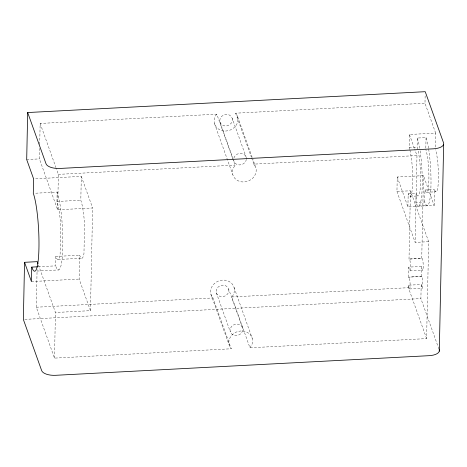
<?xml version="1.0" encoding="UTF-8"?>
<svg xmlns="http://www.w3.org/2000/svg" width="467" height="467" viewBox="0 0 467 467"><rect width="100%" height="100%" fill="white"/><g stroke="black" fill="none" stroke-linecap="round" stroke-linejoin="round"><path stroke-width="0.35" stroke-dasharray="2.33 1.75" d="M397.242 177.016L407.913 206.811L434.147 205.439L423.481 175.639L397.242 177.016L396.938 191.482L410.452 190.775L428.653 241.69L426.61 338.616L249.944 347.792L231.778 296.965L232.718 295.827A12.078 10.7 -19.7 0 0 222.73 280.095A12.078 10.7 -19.7 0 0 212.059 296.913L212.958 297.952L231.247 348.773L54.487 358.119L36.292 307.216L37.086 269.605M38.446 264.964L55.45 312.499L90.458 310.666L92.624 207.967L57.634 209.8L39.409 158.891L39.637 148.045M39.713 144.426L40.15 123.446L216.793 114.181L235.082 165.131L232.899 168.943L232.385 171.745A12.078 10.7 -19.7 0 0 244.083 181.972L247.16 181.429A12.089 10.712 -19.7 0 0 255.881 167.717L252.968 159.568M38.259 266.768L55.602 265.857L55.801 256.453A30.594 4.542 87 0 0 60.103 254.964L60.722 225.508A30.594 4.542 87 0 0 56.956 201.487L57.155 192.083L34.751 193.256M54.487 358.119L55.45 312.499M57.634 209.8L58.381 174.366L56.192 168.254M90.458 310.666L79.151 279.068L79.653 255.204A30.594 4.542 87 0 0 83.955 253.715L84.574 224.259A30.594 4.542 87 0 0 80.809 200.232L81.316 176.38L33.612 178.879M407.913 206.811L408.187 193.793A25.761 3.829 87 0 0 412.63 184.103A25.761 3.829 87 0 0 409.933 150.141M409.781 149.545A25.761 3.829 87 0 0 409.156 147.502L409.431 134.484L435.67 133.107L435.367 147.572M426.61 338.616L408.409 287.701L408.467 285.191L421.193 284.52L421.333 285.658A6.036 0.899 87 0 0 422.851 284.911A6.036 0.899 87 0 0 421.532 276.26L408.631 277.182L421.532 276.26M408.631 277.182L408.847 267.106L421.573 266.441L421.713 267.573A6.036 0.899 87 0 0 423.23 266.826A6.036 0.899 87 0 0 421.911 258.175L409.01 259.097L421.911 258.175M409.01 259.097L410.452 190.775M428.659 149.096A35.836 5.324 87 0 1 430.621 192.918A35.836 5.324 87 0 1 424.69 201.966L415.945 202.421L416.138 193.379A25.761 3.829 87 0 0 420.563 184.115A25.761 3.829 87 0 0 418.035 150.351M417.731 149.131A25.761 3.829 87 0 0 417.107 147.087L417.3 138.039L426.044 137.578A35.836 5.324 87 0 1 428.543 148.366M428.653 241.69L415.145 242.396L416.978 155.558L414.784 149.44M438.974 349.094L420.895 298.6L421.193 284.52M421.362 276.517L421.573 266.441M421.742 258.432L423.481 175.639M435.67 133.107L424.982 103.26L425.151 95.303M424.69 201.966L424.941 190.022A22.544 3.351 87 0 0 428.887 179.608A22.544 3.351 87 0 0 425.793 149.522M425.822 148.115L426.044 137.578M434.147 205.439L434.485 189.526A22.544 3.351 87 0 0 438.42 179.632A22.544 3.351 87 0 0 435.518 149.563M249.944 347.792L252.133 343.981L252.606 341.208A12.078 10.7 -19.7 0 0 243.984 331.196L240.943 330.975A12.078 10.7 -19.7 0 0 228.789 342.445L229.215 345.177L231.247 348.773M216.793 114.181L215.859 115.314A12.078 10.7 -19.7 0 0 225.841 131.04A12.078 10.7 -19.7 0 0 236.512 114.228L235.625 113.189L424.982 103.26M26.695 159.562L39.409 158.891M409.156 147.502L417.107 147.087M58.381 174.366L235.082 165.131M251.666 158.015L253.855 164.127L416.978 155.558M56.956 201.487L80.809 200.232M424.941 190.022L434.485 189.526M426.587 192.281L436.131 191.779M408.187 193.793L416.138 193.379M410.067 196.373L418.018 195.959M418.724 205.97L427.474 205.515M55.801 256.453L79.653 255.204M58.177 259.483L82.029 258.233M37.103 271.058L58.789 269.92M31.441 281.566L79.151 279.068M409.933 270.878L422.658 270.206M36.292 307.216L212.958 297.952M231.778 296.965L408.409 287.701M409.553 288.956L422.279 288.291M24.804 319.375L420.895 298.6M253.855 164.127L255.881 167.717M210.926 294.356L229.215 345.177M409.431 134.484L414.544 148.757M237.65 116.779L252.723 158.891M235.625 113.189L251.421 157.332M232.245 118.373A6.439 5.709 -19.7 0 1 224.306 125.868A6.439 5.709 -19.7 0 1 221.662 116.341A6.439 5.709 -19.7 0 1 232.245 118.373L246.197 157.321M219.899 122.015L233.354 159.591M214.493 123.609L232.735 174.535M228.678 289.126A6.439 5.709 -19.7 0 1 220.739 296.621A6.439 5.709 -19.7 0 1 218.089 287.088A6.439 5.709 -19.7 0 1 228.678 289.126L242.601 328.021A6.439 5.709 -19.7 0 1 234.662 335.516A6.439 5.709 -19.7 0 1 232.011 325.984A6.439 5.709 -19.7 0 1 242.601 328.021M216.326 292.762L230.249 331.663M81.316 176.38L92.624 207.967M40.15 123.446L55.952 167.577M396.938 191.482L415.145 242.396M234.084 287.532L252.256 338.423M408.847 267.106L408.987 268.239A6.036 0.899 87 0 0 410.499 267.492A6.036 0.899 87 0 0 409.185 258.846M408.467 285.191L408.607 286.324A6.036 0.899 87 0 0 410.119 285.576A6.036 0.899 87 0 0 408.806 276.925M420.102 150.794A35.836 5.324 87 0 1 421.829 193.945A35.836 5.324 87 0 1 415.945 202.421M417.3 138.039A35.836 5.324 87 0 1 419.909 149.551M57.155 192.083A41.061 6.1 87 0 1 62.794 246.88A41.061 6.1 87 0 1 55.602 265.857M233.909 157.963A6.439 5.709 -19.7 0 1 240.972 153.363A6.439 5.709 -19.7 0 1 246.378 158.809M246.343 159.311A6.439 5.709 -19.7 0 1 239.898 164.927A6.439 5.709 -19.7 0 1 233.669 159.977"/><path stroke-width="0.7" d="M37.967 263.639L37.255 261.648L24.553 262.314L23.35 319.451L41.686 370.67A12.078 5.3 1.2 0 0 55.503 375.31L429.179 355.673A12.078 5.3 1.2 0 0 439.219 349.777M27.681 112.541L46.035 163.812A12.078 5.3 1.2 0 0 59.846 168.453L433.528 148.81A12.078 5.3 1.2 0 0 443.568 142.914L425.227 91.69L27.681 112.541L26.695 159.562L33.612 178.879L33.303 193.332A41.061 6.1 87 0 1 38.942 248.129A41.061 6.1 87 0 1 31.75 267.106L31.441 281.566L24.553 262.314M439.301 351.161L443.65 144.303M31.75 267.106L37.535 266.803"/></g></svg>
